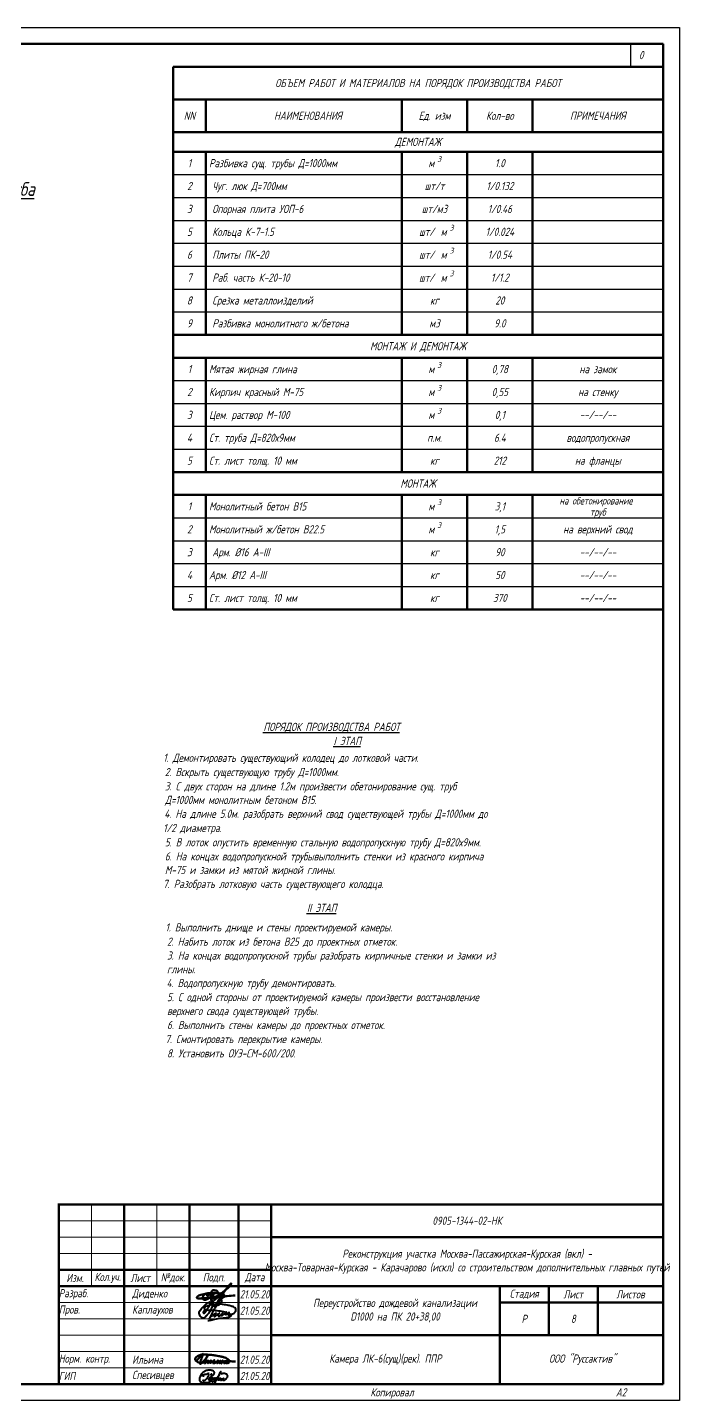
# Model space of a CAD drawing. Header units: millimetres. Extents: x 241890 to 271590, y -129581 to -108581.
# Drawn here: x 261612 to 271590, y -129581 to -108581 of the extents above; entities that cross this region are included whole.
import ezdxf
from ezdxf.enums import TextEntityAlignment as Align

# ---------------------------------------------------------------- set-up
doc = ezdxf.new("R2010")
doc.units = ezdxf.units.MM
doc.layers.get('0').update_dxf_attribs({"lineweight": 40})
doc.layers.add('Линии', color=7, linetype='Continuous')
doc.layers.add('Надписи', color=7, linetype='Continuous')
doc.layers.add('рамка', color=7, linetype='Continuous', lineweight=0)
doc.styles.add('GOST 2.304', font='CS_Gost2304.shx', dxfattribs={"oblique": 15})
doc.styles.add('GOST 3.5', font='isocpeui.ttf', dxfattribs={"width": 0.8, "height": 3.5})

# ---------------------------------------------------------------- blocks, each defined once
blk = doc.blocks.new('A$C1d0115c7')
at = {"color": 5, "lineweight": 40, "ltscale": 0.5, "true_color": 0x0000ff}
for points in [[(59.9, 44.1), (60.2, 44.7), (59.8, 45.3), (58.9, 46), (57.8, 45.4), (56, 43.9), (55.5, 43.2), (55.5, 42.5), (56.1, 41.3), (57.5, 40.3), (58.9, 39.4), (61.5, 39.1), (65, 40.4), (68.6, 42.7), (71.7, 46.1), (73.6, 49.7), (73.5, 53.4), (70.7, 58.4), (65.5, 61.9), (59.1, 63.9), (52.7, 65), (43, 64.7), (34.7, 63), (26.1, 59.4), (19.1, 54.5), (12.3, 48), (6.9, 41.6), (3.4, 34.3), (1.2, 26.6), (0.3, 22.9), (0.1, 20.6), (0.1, 16.7), (0.6, 13.7), (2.4, 11), (6.3, 8.3), (11.4, 6.1), (16.4, 4.7), (20.9, 4), (29.2, 4.1), (35.6, 4.8), (40.9, 5.3), (47.6, 6.8), (51.9, 8.8), (55.5, 10.7), (58.4, 12.4), (59.9, 13.4), (60.4, 13.8), (60.4, 13.1), (60.6, 11.3), (62.1, 8.8), (64.2, 7.9), (67.9, 8.7), (71.4, 10.8), (75.3, 14), (78.9, 17.8), (86.5, 25.7), (94.5, 36.6), (98.1, 41.8), (101.2, 47.5), (103.6, 52.9), (104.8, 55.6), (104.8, 57), (104.8, 58.4), (103.4, 57.1), (100.9, 52.7), (97.1, 45), (93, 35.6), (86.4, 24.5), (80.6, 14.3), (77.7, 8), (76.2, 3.4), (75.4, 0.3), (75.4, 0), (75.8, 0.1), (76.5, 0.6)], [(23.5, 35.4), (21.7, 35.1), (18.2, 35.9), (15.3, 36.9), (13.8, 37.6), (13.1, 38), (13.7, 38.7), (15.4, 40.1), (19.2, 42.4), (23.9, 44), (29.8, 45.4), (34.3, 46.1), (38, 47.3), (42.4, 48.4), (48.5, 50.6)], [(45.7, 46.9), (44.6, 42.7), (42.9, 37.9), (40.5, 32.8), (38.1, 27.5), (35.2, 23.1), (33.4, 20.2), (30.3, 17.1), (26.7, 14.5), (23.7, 13.3), (21.5, 13.2), (19.3, 13.9), (18, 15.1), (17.8, 16.8)], [(43.3, 19.9), (45.5, 20.9), (49.1, 22.9), (52.5, 25.2), (56.1, 28.1), (56.9, 29.1), (56.9, 30), (56.1, 30.5), (53.9, 30), (51.2, 28.6), (48.7, 25.7), (47.1, 22.5), (46.2, 19.3), (46.6, 17.5), (48.7, 16.9), (51.1, 17.3), (53.1, 18.7), (57, 21.5), (60.7, 24.8), (62.8, 26.5), (63.4, 27.2), (61.6, 25.2), (60.2, 22.9), (59.7, 20.9), (60.6, 19.1), (62.7, 19.5), (64.5, 20.8), (66.9, 22.4), (68.7, 23.4), (69.2, 23.9), (70.4, 25.2), (72, 26.9), (71, 25.9), (69.7, 24.5), (68.9, 22.6), (68.9, 20.7), (69.7, 19.3), (70.9, 18.9), (73.3, 19.6), (75.4, 20.8), (77, 22.1), (78.5, 23.8), (79.6, 25.2), (80.5, 26.4), (80.6, 26.7), (79.2, 25.8), (77.9, 23.8), (77.3, 21.3), (77.8, 19.5), (80.8, 19.9), (84.2, 21.9), (89.8, 25.6), (90.2, 26.2), (90.2, 26.6), (89.4, 26.5), (87.9, 25.2), (86.3, 21.8), (86.4, 19.4), (87.6, 18.5), (90, 19.2), (93.4, 21.2), (96.1, 23.4), (98.8, 25.4), (101.3, 25.7), (103.7, 25.2), (104.8, 23.9), (103.8, 21.9), (101.4, 19.2), (99.2, 17.5), (97.2, 16.5), (96.1, 16.1), (94, 16.6), (91.6, 20)], [(107.1, 26.1), (105.9, 24.7), (103.8, 21.4), (103.2, 19.2), (103.2, 17.3), (103.7, 16), (104.5, 15.2), (106.1, 15.5), (109.2, 16.8), (111.7, 18.5), (113.3, 20), (114.9, 21.8), (116.6, 23.3), (118.4, 24.4), (119, 24.8), (116.4, 23.2), (113.6, 20.5), (113, 19.7), (112.6, 17.9), (114.8, 16.2), (117.9, 15.7), (121.8, 16.6), (126.4, 19.1), (130.5, 22.5), (133.3, 25.4), (136, 28.8), (137.9, 33), (138.4, 36), (137.1, 40.3), (135.8, 42.9), (131.5, 45.9), (123, 48.4), (114.6, 47.9), (109.5, 46.3), (104.5, 43.2)]]:
    blk.add_spline(points, degree=3, dxfattribs=at)

msp = doc.modelspace()

# ---------------------------------------------------------------- linework, layer by layer
at = {"lineweight": 60, "ltscale": 50}
msp.add_line((263840, -110481), (271340, -110481), dxfattribs=at)
at = {"ltscale": 50}
for p, q in [((262090, -129331), (262090, -126581)), ((262090, -126581), (271340, -126581))]:
    msp.add_line(p, q, dxfattribs=at)
at = {"color": 5, "lineweight": 50, "ltscale": 0.5, "true_color": 0x0000ff}
for points in [[(264367, -127962), (264362, -127970), (264361, -127978), (264363, -127983), (264366, -127985), (264370, -127983), (264377, -127973), (264382, -127962), (264381, -127948), (264369, -127941), (264343, -127946), (264320, -127961), (264300, -127983), (264292, -128002), (264296, -128026), (264306, -128037), (264320, -128041), (264351, -128033), (264372, -128024), (264413, -127997), (264454, -127962), (264455, -127961), (264460, -127953), (264465, -127942), (264470, -127933), (264471, -127933), (264471, -127932), (264469, -127935), (264451, -127971), (264435, -128012), (264425, -128038), (264424, -128040), (264423, -128043), (264422, -128046), (264427, -128039), (264430, -128036), (264444, -128021), (264459, -128009), (264466, -128003), (264467, -128003), (264465, -128009), (264462, -128020), (264462, -128030), (264465, -128037), (264469, -128040), (264474, -128039), (264493, -128027), (264504, -128018), (264520, -128003), (264532, -127986), (264539, -127966), (264535, -127934), (264515, -127910), (264502, -127900), (264471, -127894), (264456, -127895), (264435, -127908), (264421, -127930), (264415, -127950), (264413, -127973), (264418, -127989), (264429, -127997), (264453, -127999), (264480, -127994), (264520, -127980), (264551, -127964), (264578, -127941), (264601, -127922), (264627, -127902), (264670, -127867), (264686, -127853), (264705, -127831), (264718, -127813), (264729, -127795), (264729, -127794), (264730, -127791), (264729, -127788), (264724, -127791), (264712, -127804), (264688, -127830), (264664, -127861), (264631, -127906), (264599, -127953), (264563, -128005), (264528, -128060), (264503, -128103), (264502, -128106), (264500, -128109), (264504, -128103), (264532, -128068), (264564, -128037), (264593, -128013), (264630, -127989), (264631, -127988), (264630, -127983), (264615, -127957), (264588, -127948), (264513, -127940), (264434, -127938), (264383, -127941), (264284, -127961), (264248, -127971), (264220, -127984), (264209, -127994), (264206, -128008), (264215, -128018), (264232, -128021), (264311, -128017), (264378, -128011), (264489, -128000), (264597, -127991), (264668, -127983), (264792, -127972)], [(264202, -128974), (264221, -128946), (264245, -128916), (264272, -128887), (264292, -128869), (264294, -128868), (264298, -128867), (264299, -128870), (264299, -128880), (264287, -128909), (264269, -128953), (264257, -128986), (264254, -128999), (264252, -129009), (264252, -129016), (264255, -129021), (264261, -129021), (264265, -129018), (264269, -129015), (264283, -129002), (264309, -128976), (264335, -128947), (264364, -128901), (264365, -128899), (264368, -128896), (264353, -128920), (264333, -128966), (264327, -128983), (264323, -129008), (264324, -129014), (264333, -129010), (264353, -128992), (264374, -128968), (264377, -128965), (264372, -128981), (264370, -128997), (264370, -129007), (264371, -129009), (264376, -129008), (264397, -128988), (264416, -128968), (264418, -128966), (264419, -128964), (264411, -128981), (264408, -128994), (264405, -129002), (264405, -129003), (264412, -129002), (264432, -128993), (264455, -128978), (264464, -128971), (264468, -128964), (264471, -128959), (264460, -128979), (264453, -128995), (264450, -129005), (264453, -129011), (264465, -129010), (264476, -129006), (264482, -128999), (264480, -128990), (264471, -128985), (264461, -128989), (264460, -129001), (264465, -129009), (264483, -129005), (264504, -128993), (264516, -128984), (264527, -128969), (264528, -128967), (264510, -128997), (264509, -129009), (264512, -129011), (264520, -129008), (264529, -129004), (264543, -128994), (264556, -128986), (264564, -128978), (264569, -128969), (264559, -128983), (264552, -128996), (264551, -129002), (264552, -129009), (264554, -129010), (264562, -129006), (264581, -128991), (264594, -128979), (264598, -128970), (264599, -128968), (264585, -128993), (264579, -129012), (264578, -129015), (264580, -129006), (264586, -129002), (264595, -128995), (264606, -128993), (264621, -128986), (264636, -128978), (264639, -128976), (264624, -128991), (264619, -129005), (264620, -129011), (264632, -129009), (264651, -129002), (264664, -128996), (264674, -128992), (264679, -128989), (264682, -128988), (264682, -128982), (264678, -128974), (264668, -128980), (264660, -128993), (264655, -129004), (264656, -129010), (264664, -129009), (264673, -129000), (264679, -128991), (264683, -128987), (264688, -128985), (264686, -128992), (264684, -129002), (264677, -129010), (264697, -128997), (264698, -128986), (264698, -128969), (264680, -128949), (264634, -128925), (264588, -128911), (264568, -128906), (264538, -128902), (264494, -128893), (264430, -128884), (264361, -128878), (264303, -128875), (264261, -128884), (264212, -128903), (264188, -128923), (264178, -128942), (264187, -128973), (264221, -128994), (264248, -128999), (264293, -128999), (264383, -128993), (264496, -128987), (264605, -128982), (264711, -128980), (264726, -128981), (264797, -128984)]]:
    msp.add_spline(points, degree=3, dxfattribs=at)
at = {"color": 5, "lineweight": 40, "ltscale": 0.5, "true_color": 0x0000ff}
msp.add_spline([(264330, -128229), (264337, -128212), (264339, -128200), (264337, -128192), (264325, -128193), (264312, -128211), (264307, -128218), (264300, -128232), (264305, -128245), (264312, -128247), (264326, -128238), (264356, -128196), (264372, -128175), (264386, -128151), (264414, -128099), (264426, -128077), (264438, -128067), (264451, -128057), (264453, -128057), (264455, -128062), (264453, -128090), (264450, -128108), (264438, -128140), (264426, -128167), (264418, -128186), (264401, -128217), (264386, -128243), (264377, -128257), (264359, -128275), (264350, -128285), (264337, -128297), (264320, -128315), (264313, -128319), (264296, -128320), (264274, -128311), (264255, -128291), (264243, -128262), (264239, -128242), (264239, -128233), (264246, -128221), (264257, -128202), (264275, -128175), (264278, -128171), (264295, -128152), (264313, -128135), (264338, -128113), (264359, -128096), (264385, -128081), (264403, -128073), (264418, -128078), (264433, -128097), (264441, -128113), (264451, -128126), (264471, -128135), (264492, -128134), (264523, -128124), (264548, -128111), (264567, -128092), (264574, -128082), (264585, -128066), (264588, -128057), (264587, -128048), (264581, -128040), (264566, -128046), (264546, -128068), (264524, -128098), (264497, -128139), (264485, -128161), (264467, -128189), (264449, -128221), (264427, -128261), (264406, -128303), (264401, -128316), (264397, -128322), (264392, -128325), (264410, -128305), (264450, -128272), (264471, -128258), (264492, -128247), (264499, -128243), (264487, -128256), (264473, -128275), (264467, -128290), (264469, -128295), (264483, -128290), (264496, -128283), (264519, -128267), (264537, -128252), (264543, -128247), (264548, -128243), (264539, -128253), (264528, -128270), (264528, -128282), (264537, -128288), (264553, -128285), (264573, -128271), (264589, -128259), (264601, -128248), (264603, -128246), (264602, -128244), (264596, -128248), (264581, -128262), (264574, -128272), (264575, -128278), (264585, -128278), (264607, -128267), (264626, -128254), (264641, -128244), (264655, -128232), (264657, -128231), (264657, -128228), (264651, -128232), (264641, -128249), (264640, -128261), (264642, -128266), (264647, -128266), (264667, -128257), (264684, -128245), (264695, -128235), (264696, -128234), (264697, -128232), (264695, -128232), (264690, -128238), (264681, -128252), (264683, -128269), (264694, -128275), (264713, -128271), (264749, -128256), (264775, -128242), (264790, -128225), (264799, -128212), (264802, -128189), (264778, -128156), (264727, -128137), (264666, -128122), (264590, -128110), (264478, -128113), (264346, -128143), (264335, -128149), (264321, -128159), (264314, -128175), (264325, -128184), (264365, -128195), (264433, -128197), (264537, -128208), (264632, -128223), (264721, -128259), (264727, -128261), (264728, -128273), (264719, -128294), (264678, -128312), (264582, -128325), (264472, -128341), (264403, -128358), (264374, -128361)], degree=3, dxfattribs=at)
at = {"layer": 'Линии', "ltscale": 50}
for p, q in [((270840, -108831), (270840, -109181)), ((270840, -109181), (271340, -109181))]:
    msp.add_line(p, q, dxfattribs=at)
at = {"layer": 'Надписи'}
for p, q in [((241890, -108581), (271590, -108581)), ((271590, -108581), (271590, -129581)), ((271590, -129581), (241890, -129581))]:
    msp.add_line(p, q, dxfattribs=at)
at = {"layer": 'Надписи', "lineweight": 60}
for p, q in [((271340, -108831), (242890, -108831)), ((271340, -129331), (271340, -108831)), ((242890, -129331), (271340, -129331))]:
    msp.add_line(p, q, dxfattribs=at)
at = {"layer": 'Надписи', "linetype": 'Continuous', "lineweight": 60, "ltscale": 50}
for p, q in [((263840, -109181), (263840, -110481)), ((263840, -109181), (271340, -109181)), ((271340, -109181), (271340, -117481)), ((263840, -109681), (271340, -109681)), ((264340, -109681), (264340, -110181)), ((267340, -109681), (267340, -110181)), ((268340, -109681), (268340, -110181)), ((269340, -109681), (269340, -110181)), ((263840, -110181), (271340, -110181)), ((263840, -110481), (263840, -113281)), ((264340, -110481), (264340, -113281)), ((267340, -110481), (267340, -113281)), ((268340, -110481), (268340, -113281)), ((269340, -110481), (269340, -113281)), ((263840, -113281), (263840, -117481)), ((263840, -113281), (271340, -113281)), ((263840, -113631), (271340, -113631)), ((264340, -113631), (264340, -115381)), ((267340, -113631), (267340, -115381)), ((268340, -113631), (268340, -115381)), ((269340, -113631), (269340, -115381)), ((263840, -115381), (271340, -115381)), ((263840, -115731), (271340, -115731)), ((264340, -115731), (264340, -117481)), ((267340, -115731), (267340, -117481)), ((268340, -115731), (268340, -117481)), ((269340, -115731), (269340, -117481)), ((263840, -117481), (271340, -117481))]:
    msp.add_line(p, q, dxfattribs=at)
at = {"layer": 'Надписи', "linetype": 'Continuous', "lineweight": 25, "ltscale": 50}
for p, q in [((263840, -110481), (271340, -110481)), ((263840, -110831), (271340, -110831)), ((263840, -111181), (271340, -111181)), ((263840, -111531), (271340, -111531)), ((263840, -111881), (271340, -111881)), ((263840, -112231), (271340, -112231)), ((263840, -112581), (271340, -112581)), ((263840, -112931), (271340, -112931)), ((263840, -113981), (271340, -113981)), ((263840, -114331), (271340, -114331)), ((263840, -114681), (271340, -114681)), ((263840, -115031), (271340, -115031)), ((263840, -116081), (271340, -116081)), ((263840, -116431), (271340, -116431)), ((263840, -116781), (271340, -116781)), ((263840, -117131), (271340, -117131))]:
    msp.add_line(p, q, dxfattribs=at)
at = {"layer": 'рамка'}
for p, q in [((262590, -126581), (262590, -127831)), ((263590, -126581), (263590, -127831)), ((262090, -126831), (265340, -126831)), ((262090, -127081), (265340, -127081)), ((262090, -127331), (265340, -127331)), ((262090, -128081), (265340, -128081)), ((262090, -128331), (265340, -128331)), ((262090, -128581), (265340, -128581)), ((262090, -128831), (265340, -128831)), ((262090, -129081), (265340, -129081))]:
    msp.add_line(p, q, dxfattribs=at)
at = {"layer": 'рамка', "const_width": 35, "flags": 128}
for points in [[(271340, -126581), (262090, -126581), (262090, -129331)], [(262090, -126581), (271340, -126581)], [(263090, -126581), (263090, -129331)], [(264090, -126581), (264090, -129331)], [(264840, -126581), (264840, -129331)], [(265340, -126581), (265340, -129331)], [(265340, -127081), (271340, -127081)], [(262090, -127581), (265340, -127581)], [(262090, -127831), (271340, -127831)], [(268840, -127831), (268840, -129331)], [(269590, -128581), (269590, -127831)], [(270340, -128581), (270340, -127831)], [(268840, -128081), (271340, -128081)], [(265340, -128581), (271340, -128581)]]:
    msp.add_lwpolyline(points, dxfattribs=at)

# ---------------------------------------------------------------- block references
at = {"ltscale": 0.5, "xscale": 3.125, "yscale": 3.125, "zscale": 3.125}
msp.add_blockref('A$C1d0115c7', (264243, -129319), dxfattribs=at)

# ---------------------------------------------------------------- texts
at = {"linetype": 'Continuous', "lineweight": 0, "style": 'GOST 2.304', "oblique": 15}
msp.add_text('Копировал', height=125, dxfattribs=at).set_placement((267190, -129518), align=Align.CENTER)
msp.add_text('A2', height=125, dxfattribs=at).set_placement((270615, -129518))
at = {"layer": 'Линии', "style": 'GOST 2.304', "oblique": 15}
msp.add_text('0', height=125, dxfattribs=at).set_placement((270969, -109066))
at = {"layer": 'Надписи', "linetype": 'Continuous', "ltscale": 50, "style": 'GOST 2.304', "oblique": 15}
for s, height, p in [('ОБЪЕМ РАБОТ И МАТЕРИАЛОВ НА ПОРЯДОК ПРОИЗВОДСТВА РАБОТ', 125, (267590, -109431)), ('NN', 125, (264090, -109931)), ('  НАИМЕНОВАНИЯ', 125, (265840, -109931)), ('Ед. изм', 125, (267840, -109931)), ('Кол-во', 125, (268840, -109931)), ('ПРИМЕЧАНИЯ', 125, (270340, -109931)), ('ДЕМОНТАЖ', 125, (267590, -110331)), ('1', 125, (264090, -110656)), ('м', 125, (267791, -110656)), ('3', 87.5, (267913, -110593)), ('1.0', 125, (268840, -110656)), ('2', 125, (264090, -111006)), ('шт/т', 125, (267840, -111006)), ('1/0.132', 125, (268840, -111006)), ('3', 125, (264090, -111356)), ('шт/м3', 125, (267840, -111356)), ('1/0.46', 125, (268840, -111356)), ('5', 125, (264090, -111706)), ('шт/', 125, (267719, -111706)), ('м', 125, (267980, -111706)), ('3', 87.5, (268102, -111643)), ('1/0.024', 125, (268840, -111706)), ('6', 125, (264090, -112056)), ('шт/', 125, (267719, -112056)), ('м', 125, (267980, -112056)), ('3', 87.5, (268102, -111993)), ('1/0.54', 125, (268840, -112056)), ('7', 125, (264090, -112406)), ('шт/', 125, (267719, -112406)), ('3', 87.5, (268102, -112343)), ('1/1.2', 125, (268840, -112406)), ('м', 125, (267980, -112406)), ('8', 125, (264090, -112756)), ('кг', 125, (267840, -112756)), ('20', 125, (268840, -112756)), ('9', 125, (264090, -113106)), ('м3', 125, (267840, -113106)), ('9.0', 125, (268840, -113106)), ('МОНТАЖ И ДЕМОНТАЖ', 125, (267590, -113456)), ('1', 125, (264090, -113806)), ('м', 125, (267791, -113806)), ('3', 87.5, (267913, -113743)), ('0,78', 125, (268840, -113806)), ('на замок', 125, (270340, -113806)), ('2', 125, (264090, -114156)), ('м', 125, (267791, -114156)), ('3', 87.5, (267913, -114093)), ('0,55', 125, (268840, -114156)), ('на стенку', 125, (270340, -114156)), ('3', 125, (264090, -114506)), ('3', 87.5, (267913, -114443)), ('0,1', 125, (268840, -114506)), ('--/--/--', 125, (270340, -114506)), ('м', 125, (267791, -114506)), ('4', 125, (264090, -114856)), ('п.м.', 125, (267840, -114856)), ('6.4', 125, (268840, -114856)), ('водопропускная', 125, (270340, -114856)), ('5', 125, (264090, -115206)), ('кг', 125, (267840, -115206)), ('212', 125, (268840, -115206)), ('на фланцы', 125, (270340, -115206)), ('МОНТАЖ', 125, (267590, -115556)), ('1', 125, (264090, -115906)), ('м', 125, (267791, -115906)), ('3', 87.5, (267913, -115843)), ('3,1', 125, (268840, -115906)), ('на обетонирование ', 114.27, (270340, -115820)), ('труб', 114.3, (270340, -115991)), ('2', 125, (264090, -116256)), ('м', 125, (267791, -116256)), ('3', 87.5, (267913, -116193)), ('1,5', 125, (268840, -116256)), ('на верхний свод', 125, (270340, -116256)), ('3', 125, (264090, -116606)), ('90', 125, (268840, -116606)), ('--/--/--', 125, (270340, -116606)), ('кг', 125, (267840, -116606)), ('4', 125, (264090, -116956)), ('кг', 125, (267840, -116956)), ('50', 125, (268840, -116956)), ('--/--/--', 125, (270340, -116956)), ('5', 125, (264090, -117306)), ('кг', 125, (267840, -117306)), ('370', 125, (268840, -117306)), ('--/--/--', 125, (270340, -117306))]:
    msp.add_text(s, height=height, dxfattribs=at).set_placement(p, align=Align.MIDDLE_CENTER)
for s, p in [('Разбивка сущ. трубы Д=1000мм', (264390, -110656)), ('Чуг. люк Д=700мм', (264440, -111006)), ('Опорная плита УОП-6', (264440, -111356)), ('Кольца К-7-1.5', (264440, -111706)), ('Плиты ПК-20', (264440, -112056)), ('Раб. часть К-20-10', (264440, -112406)), ('Срезка металлоизделий', (264440, -112756)), ('Разбивка монолитного ж/бетона', (264440, -113106)), ('Мятая жирная глина', (264390, -113806)), ('Кирпич красный М-75', (264390, -114156)), ('Цем. раствор М-100', (264390, -114506)), ('Ст. труба Д=820х9мм', (264390, -114856)), ('Ст. лист толщ. 10 мм', (264390, -115206)), ('Монолитный бетон В15', (264390, -115906)), ('Монолитный ж/бетон В22.5', (264390, -116256)), ('Арм. %%C16 A-III', (264440, -116606)), ('Арм. %%C12 A-III', (264390, -116956)), ('Ст. лист толщ. 10 мм', (264390, -117306))]:
    msp.add_text(s, height=125, dxfattribs=at).set_placement(p, align=Align.MIDDLE_LEFT)
at = {"layer": 'Надписи', "style": 'GOST 2.304', "oblique": 15}
for s, height, p in [('%%UВременная стальная водопропускная труба', 210, (257168, -111156)), ('%%UПОРЯДОК ПРОИЗВОДСТВА РАБОТ', 125, (265222, -119340)), ('%%UI ЭТАП', 125, (266296, -119555)), ('1. Демонтировать существующий колодец до лотковой части.', 125, (263689, -119813)), ('2. Вскрыть существующую трубу Д=1000мм.', 125, (263714, -120031)), ('3. С двух сторон на длине 1.2м произвести обетонирование сущ. труб', 125, (263714, -120249)), ('Д=1000мм монолитным бетоном В15.', 125, (263718, -120457)), ('4. На длине 5.0м. разобрать верхний свод существующей трубы Д=1000мм до', 125, (263706, -120669)), ('1/2 диаметра.', 125, (263689, -120887)), ('5. В лоток опустить временную стальную водопропускную трубу Д=820х9мм.', 125, (263714, -121105)), ('6. На концах водопропускной трубывыполнить стенки из красного кирпича', 125, (263714, -121321)), ('М-75 и замки из мятой жирной глины.', 125, (263714, -121529)), ('7. Разобрать лотковую часть существующего колодца.', 125, (263686, -121742)), ('%%UII ЭТАП', 125, (265889, -122108)), ('1. Выполнить днище и стены проектируемой камеры.', 125, (263723, -122407)), ('2. Набить лоток из бетона В25 до проектных отметок.', 125, (263748, -122625)), ('3. На концах водопропускной трубы разобрать кирпичные стенки и замки из', 125, (263748, -122837)), ('глины.', 125, (263747, -123046)), ('4. Водопропускную трубу демонтировать.', 125, (263740, -123258)), ('5. С одной стороны от проектируемой камеры произвести восстановление', 125, (263748, -123473)), ('верхнего свода существующей трубы.', 125, (263748, -123685)), ('6. Выполнить стены камеры до проектных отметок.', 125, (263748, -123900)), ('7. Смонтировать перекрытие камеры.', 125, (263720, -124115)), ('8. Установить ОУЭ-СМ-600/200.', 125, (263748, -124333))]:
    msp.add_text(s, height=height, dxfattribs=at).set_placement(p)
at = {"layer": 'рамка', "lineweight": 0, "ltscale": 10, "char_height": 125, "attachment_point": 5, "style": 'GOST 3.5'}
for s, insert, width in [('0905-1344-02-НК', (268340, -126831), 6000), ('Реконструкция участка Москва-Пассажирская-Курская (вкл) - \\PМосква-Товарная-Курская - Карачарово (искл) со строительством дополнительных главных путей', (268340, -127456), 6000), ('Изм.', (262340, -127706), 500), ('Кол.уч.', (262840, -127706), 500), ('Лист', (263340, -127706), 500), ('№док.', (263840, -127706), 500), ('Подп.', (264465, -127706), 750), ('Дата', (265090, -127706), 500), ('Стадия', (269215, -127956), 750), ('\\pl295.3125;Переустройство дождевой канализации \\PD1000 на ПК 20+38,00\\P', (267090, -128206), 3500), ('Лист', (269965, -127956), 750), ('Листов', (270840, -127956), 1000), ('Р', (269215, -128331), 750), ('8', (269965, -128331), 750), ('Камера ЛК-6(сущ)(рек). ППР', (267090, -128955), 3500)]:
    msp.add_mtext(s, dxfattribs=dict(at, insert=insert, width=width))
at = {"layer": 'рамка', "lineweight": 0, "ltscale": 10, "transparency": 33554687, "char_height": 125, "style": 'GOST 3.5'}
for s, insert, width, attachment_point in [('\\pi2.5;Разраб.', (262090, -127956), 1000, 4), ('\\pi125;Диденко', (263090, -127956), 1000, 4), ('21.05.20', (265090, -127956), 500, 5), ('\\pi2.5;Пров.', (262090, -128206), 1000, 4), ('\\pi125;Каплаухов', (263090, -128206), 1000, 4), ('21.05.20', (265090, -128206), 500, 5), ('\\pi2.5;Норм. контр.', (262090, -128956), 1000, 4), ('\\pi125;Ильина', (263090, -128956), 1000, 4), ('21.05.20', (265090, -128956), 500, 5), ('{\\fISOCPEUR|b0|i0|c204|p39;\\Q15;ООО "Руссактив"}', (270103, -128956), 2524.97, 5), ('\\pi2.5;ГИП', (262090, -129206), 1000, 4), ('\\pi125;Спесивцев', (263090, -129206), 1000, 4), ('21.05.20', (265090, -129206), 500, 5)]:
    msp.add_mtext(s, dxfattribs=dict(at, insert=insert, width=width, attachment_point=attachment_point))

doc.saveas('drawing.dxf')
